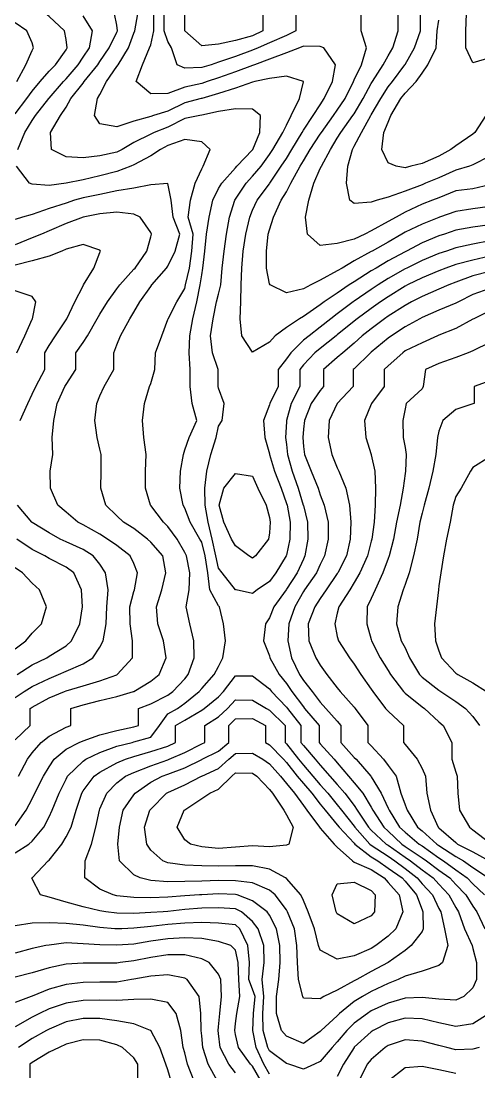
# Model space of a CAD drawing. Header units: inches. Extents: x 450896 to 463247, y 7386701 to 7399440.
# Drawn here: x 457967 to 458759, y 7390413 to 7392230 of the extents above; entities that cross this region are included whole.
import ezdxf

# ---------------------------------------------------------------- set-up
doc = ezdxf.new("R2010")
doc.units = ezdxf.units.IN
doc.header["$MEASUREMENT"] = 0

msp = doc.modelspace()

# ---------------------------------------------------------------- linework, layer by layer
for points, elevation in [([(457957.4, 7392069.1), (457977.6, 7392095.6), (457986.7, 7392108.5), (458000.5, 7392124.9), (458015.9, 7392142.8), (458027.1, 7392154.2), (458045.2, 7392180), (458047.2, 7392183.5), (458045.2, 7392198), (458042.3, 7392212.8), (458015.9, 7392237.2), (458010.2, 7392242), (458010.2, 7392271.3), (457986.7, 7392288.9), (457974.8, 7392300.6), (457958, 7392329.9)], 340), ([(457957.4, 7390792), (457981.1, 7390807), (457986.7, 7390812.1), (458006.5, 7390836.3), (458015.9, 7390854.2), (458021.1, 7390865.6), (458033.3, 7390894.8), (458045.2, 7390918.9), (458047.9, 7390924.1), (458074.5, 7390950.3), (458079.2, 7390953.4), (458103.8, 7390965.4), (458133.1, 7390976.3), (458159.3, 7390982.7), (458162.4, 7390983.4), (458191.7, 7390991.9), (458206.5, 7391012), (458221, 7391031.8), (458237.9, 7391041.3), (458250.2, 7391050.3), (458275.1, 7391070.6), (458279.5, 7391075.7), (458301.2, 7391099.8), (458308.8, 7391113.8), (458316.1, 7391129.1), (458320.7, 7391158.4), (458317.3, 7391187.7), (458310.2, 7391217), (458308.8, 7391218.5), (458293.6, 7391246.3), (458290.3, 7391275.6), (458285.5, 7391304.9), (458279.5, 7391328.5), (458276.6, 7391334.1), (458259.8, 7391363.4), (458250.2, 7391387.5), (458247.7, 7391392.7), (458242, 7391422), (458242.7, 7391451.3), (458248, 7391480.6), (458250.2, 7391488.2), (458258.1, 7391509.9), (458271, 7391539.2), (458263.1, 7391568.4), (458259.6, 7391597.7), (458259.6, 7391627), (458258.1, 7391656.3), (458259.2, 7391685.6), (458264.5, 7391714.9), (458271, 7391744.2), (458277, 7391773.5), (458279.5, 7391790.9), (458281.7, 7391802.7), (458285, 7391832), (458287.7, 7391861.3), (458292.6, 7391890.6), (458298.8, 7391919.9), (458308.8, 7391940.3), (458314.3, 7391949.2), (458338.1, 7391976), (458340.4, 7391978.5), (458367.4, 7392007.1), (458367.9, 7392007.8), (458379.8, 7392037), (458381, 7392066.3), (458367.4, 7392077.1), (458338.1, 7392077.9), (458308.8, 7392073.3), (458279.5, 7392066.9), (458276.6, 7392066.3), (458250.2, 7392061), (458221, 7392046.2), (458197.7, 7392037), (458191.7, 7392034.1), (458162.4, 7392019.8), (458142.2, 7392007.8), (458133.1, 7392002.9), (458103.8, 7391996.6), (458074.5, 7391993.1), (458045.2, 7391995.1), (458020, 7392007.8), (458018.1, 7392037), (458035.6, 7392066.3), (458045.2, 7392080.7), (458053.6, 7392095.6), (458074.5, 7392122.3), (458076.4, 7392124.9), (458100.1, 7392154.2), (458103.8, 7392159.7), (458119.4, 7392183.5), (458133.1, 7392210.2), (458134.3, 7392212.8), (458133.1, 7392222.4), (458128.7, 7392242)], 380), ([(457961.8, 7392007.8), (457973.8, 7392037), (457986.7, 7392057.9), (457992.3, 7392066.3), (458015.2, 7392095.6), (458015.9, 7392096.5), (458040.7, 7392124.9), (458045.2, 7392129.6), (458066.2, 7392154.2), (458074.5, 7392167.1), (458085.5, 7392183.5), (458090.6, 7392212.8), (458074.5, 7392238.6)], 360), ([(458777.4, 7391849.5), (458748.1, 7391843.9), (458718.8, 7391837.4), (458702.7, 7391832), (458689.5, 7391827.8), (458660.3, 7391815.6), (458634, 7391802.7), (458631, 7391801.2), (458601.7, 7391784.5), (458584.3, 7391773.5), (458572.4, 7391765.5), (458543.1, 7391745.3), (458541.5, 7391744.2), (458513.8, 7391723.3), (458502.6, 7391714.9), (458484.5, 7391700.3), (458465.1, 7391685.6), (458455.2, 7391678), (458433.3, 7391656.3), (458426, 7391645.9), (458411.5, 7391627), (458411.5, 7391597.7), (458397.2, 7391568.4), (458396.7, 7391566.2), (458386.1, 7391539.2), (458388.9, 7391509.9), (458396.7, 7391481.6), (458396.8, 7391480.6), (458405.6, 7391451.3), (458416.6, 7391422), (458426, 7391395.9), (458427, 7391392.7), (458432.3, 7391363.4), (458432.1, 7391334.1), (458426, 7391306.1), (458425.6, 7391304.9), (458407.9, 7391275.6), (458396.7, 7391261), (458375.3, 7391246.3), (458367.4, 7391239.8), (458339, 7391246.3), (458338.1, 7391246.5), (458314.7, 7391275.6), (458308.8, 7391284.1), (458304.2, 7391304.9), (458297.5, 7391334.1), (458290.7, 7391363.4), (458285.8, 7391392.7), (458285.1, 7391422), (458288.2, 7391451.3), (458295.3, 7391480.6), (458304.4, 7391509.9), (458308.8, 7391529.2), (458314.9, 7391539.2), (458318.4, 7391568.4), (458308.8, 7391595.2), (458308, 7391597.7), (458308, 7391627), (458298.1, 7391656.3), (458294.9, 7391685.6), (458299.1, 7391714.9), (458305.4, 7391744.2), (458308.8, 7391757.5), (458312.4, 7391773.5), (458315, 7391802.7), (458318.5, 7391832), (458322.4, 7391861.3), (458327.4, 7391890.6), (458337, 7391919.9), (458338.1, 7391921.5), (458356.1, 7391949.2), (458367.4, 7391961.3), (458382.5, 7391978.5), (458396.7, 7391998.8), (458402.4, 7392007.8), (458419.6, 7392037), (458426, 7392049.5), (458434.3, 7392066.3), (458448.3, 7392095.6), (458455.2, 7392124.8), (458455.3, 7392124.9), (458455.2, 7392124.9), (458426, 7392134.1), (458396.7, 7392130.2), (458371.3, 7392124.9), (458367.4, 7392124), (458338.1, 7392113.6), (458308.8, 7392104.6), (458279.5, 7392095.9), (458278.5, 7392095.6), (458250.2, 7392088), (458221, 7392074.1), (458196, 7392066.3), (458191.7, 7392064.8), (458162.4, 7392056.5), (458133.1, 7392046.7), (458103.8, 7392052.2), (458094.2, 7392066.3), (458099.3, 7392095.6), (458103.8, 7392102.9), (458115.2, 7392124.9), (458133.1, 7392151), (458135.1, 7392154.2), (458152.9, 7392183.5), (458162.4, 7392208.9), (458164, 7392212.8), (458169.4, 7392242)], 400), ([(458777.4, 7391877.6), (458748.1, 7391873.6), (458718.8, 7391868), (458699.3, 7391861.3), (458689.5, 7391858.1), (458660.3, 7391846), (458633.2, 7391832), (458631, 7391830.9), (458601.7, 7391815.2), (458580.7, 7391802.7), (458572.4, 7391797.7), (458543.1, 7391779), (458534.6, 7391773.5), (458513.8, 7391759.2), (458491.4, 7391744.2), (458484.5, 7391739.2), (458455.2, 7391718.8), (458448.8, 7391714.9), (458426, 7391699.6), (458406.6, 7391685.6), (458396.7, 7391674.4), (458367.4, 7391657.1), (458349, 7391685.6), (458346, 7391714.9), (458347.1, 7391744.2), (458347.9, 7391773.5), (458348.8, 7391802.7), (458351.1, 7391832), (458355.8, 7391861.3), (458362.7, 7391890.6), (458367.4, 7391902.5), (458375.3, 7391919.9), (458396.7, 7391948.1), (458397.4, 7391949.2), (458417.1, 7391978.5), (458426, 7391992), (458435.3, 7392007.8), (458453.1, 7392037), (458455.2, 7392040.9), (458472.2, 7392066.3), (458484.5, 7392085), (458491.4, 7392095.6), (458505.8, 7392124.9), (458510.9, 7392154.2), (458490.8, 7392183.5), (458484.5, 7392185.8), (458455.2, 7392186), (458448.6, 7392183.5), (458426, 7392174.9), (458396.7, 7392163.9), (458370.9, 7392154.2), (458367.4, 7392152.9), (458338.1, 7392141.7), (458308.8, 7392131.5), (458289.2, 7392124.9), (458279.5, 7392121.7), (458250.2, 7392115.3), (458221, 7392104.2), (458191.7, 7392103.8), (458166.4, 7392124.9), (458177, 7392154.2), (458189.6, 7392183.5), (458191.7, 7392188.4), (458196.6, 7392212.8), (458196.6, 7392242)], 420), ([(458442.2, 7392242), (458442.2, 7392212.8), (458426, 7392204.9), (458396.7, 7392192.1), (458377.3, 7392183.5), (458367.4, 7392179.1), (458338.1, 7392168.1), (458308.8, 7392158.4), (458295.8, 7392154.2), (458279.5, 7392149.2), (458250.2, 7392148), (458237.2, 7392154.2), (458227.1, 7392183.5), (458221, 7392194), (458214.6, 7392212.8), (458214.6, 7392242)], 440), ([(458385.2, 7392242), (458385.2, 7392212.8), (458367.4, 7392204.3), (458338.1, 7392196.2), (458308.8, 7392189.8), (458279.5, 7392186.7), (458250.2, 7392212.6), (458250.2, 7392212.8), (458250.2, 7392242)], 460), ([(458777.4, 7391909.3), (458748.1, 7391904.9), (458718.8, 7391900.4), (458690.6, 7391890.6), (458689.5, 7391890.3), (458660.3, 7391878.3), (458631, 7391864.6), (458625.4, 7391861.3), (458601.7, 7391847.5), (458574.1, 7391832), (458572.4, 7391831), (458543.1, 7391815), (458522, 7391802.7), (458513.8, 7391797.8), (458484.5, 7391781.7), (458467.9, 7391773.5), (458455.2, 7391766.7), (458426, 7391759.6), (458397.7, 7391773.5), (458396.7, 7391775.3), (458391.7, 7391802.7), (458391.7, 7391832), (458394.6, 7391861.3), (458396.7, 7391868.9), (458403.6, 7391890.6), (458417, 7391919.9), (458426, 7391934.5), (458433.7, 7391949.2), (458449.8, 7391978.5), (458455.2, 7391988.2), (458466.9, 7392007.8), (458484.5, 7392034), (458486.5, 7392037), (458507.4, 7392066.3), (458513.8, 7392075.6), (458527.6, 7392095.6), (458541.6, 7392124.9), (458543.1, 7392128.1), (458555.8, 7392154.2), (458564.3, 7392183.5), (458554.9, 7392212.8), (458554.9, 7392242)], 440), ([(458777.4, 7391946.3), (458748.1, 7391939.5), (458718.8, 7391936.2), (458689.5, 7391924.3), (458678.1, 7391919.9), (458660.3, 7391912.8), (458631, 7391899.2), (458615.4, 7391890.6), (458601.7, 7391883.1), (458572.4, 7391867), (458561.6, 7391861.3), (458543.1, 7391852.8), (458513.8, 7391845.3), (458484.5, 7391841.4), (458462.2, 7391861.3), (458458.6, 7391890.6), (458464.5, 7391919.9), (458473, 7391949.2), (458484.5, 7391974.5), (458486.4, 7391978.5), (458502.3, 7392007.8), (458513.8, 7392026.9), (458519.8, 7392037), (458540.9, 7392066.3), (458543.1, 7392069.5), (458558.6, 7392095.6), (458572.4, 7392121.7), (458574.4, 7392124.9), (458593.1, 7392154.2), (458601.7, 7392169.6), (458609.9, 7392183.5), (458618.8, 7392212.8), (458618.8, 7392242)], 460), ([(458777.4, 7391995.9), (458748.1, 7391981), (458742, 7391978.5), (458718.8, 7391971.9), (458689.5, 7391958.6), (458666.5, 7391949.2), (458660.3, 7391946.7), (458631, 7391935.3), (458601.7, 7391924.9), (458582.8, 7391919.9), (458572.4, 7391916.6), (458543.1, 7391914.3), (458535.6, 7391919.9), (458529.5, 7391949.2), (458532.1, 7391978.5), (458540.1, 7392007.8), (458543.1, 7392013.2), (458555.4, 7392037), (458571.8, 7392066.3), (458572.4, 7392067.4), (458588.8, 7392095.6), (458601.7, 7392115.7), (458609, 7392124.9), (458630.7, 7392154.2), (458631, 7392154.7), (458647.5, 7392183.5), (458657.5, 7392212.8), (458657.5, 7392242)], 480), ([(458770.4, 7392066.3), (458751.5, 7392037), (458748.1, 7392034), (458718.8, 7392014.1), (458709.8, 7392007.8), (458689.5, 7391996.3), (458660.3, 7391983.5), (458641.1, 7391978.5), (458631, 7391976), (458615.3, 7391978.5), (458601.7, 7391984.3), (458590.9, 7392007.8), (458594.3, 7392037), (458601.7, 7392055), (458606.6, 7392066.3), (458623.7, 7392095.6), (458631, 7392104.7), (458650.3, 7392124.9), (458660.3, 7392139.3), (458670.5, 7392154.2), (458684.8, 7392183.5), (458686.1, 7392212.8), (458689.5, 7392231.3)], 500), ([(458923.8, 7392230.2), (458894.6, 7392221.9), (458865.3, 7392216), (458838.3, 7392212.8), (458838.3, 7392183.5), (458836, 7392183.1), (458806.7, 7392176.6), (458777.4, 7392166.1), (458748.1, 7392157.5), (458735.9, 7392183.5), (458735.9, 7392212.8), (458737.1, 7392242)], 520), ([(457960, 7392124.9), (457975.7, 7392154.2), (457986.7, 7392179), (457988.9, 7392183.5), (457986.7, 7392192.2), (457977.3, 7392212.8), (457957.4, 7392226.5)], 320), ([(457957.4, 7390838.7), (457976.1, 7390865.6), (457986.7, 7390885.2), (457991.3, 7390894.8), (458006, 7390924.1), (458015.9, 7390940.3), (458024.8, 7390953.4), (458045.2, 7390971.1), (458068.1, 7390982.7), (458074.5, 7390985.3), (458103.8, 7390995.7), (458133.1, 7391003), (458162.4, 7391009.6), (458170.3, 7391012), (458170.3, 7391041.3), (458191.7, 7391049.4), (458221, 7391064.3), (458229.4, 7391070.6), (458250.2, 7391092.6), (458256.4, 7391099.8), (458266.4, 7391129.1), (458265.8, 7391158.4), (458258.9, 7391187.7), (458252.9, 7391217), (458258.1, 7391246.3), (458259.1, 7391275.6), (458253.4, 7391304.9), (458250.2, 7391311), (458236.9, 7391334.1), (458221, 7391356.1), (458213.5, 7391363.4), (458191.7, 7391391.9), (458191, 7391392.7), (458182.5, 7391422), (458182.2, 7391451.3), (458183.5, 7391480.6), (458179.8, 7391509.9), (458177.4, 7391539.2), (458180.7, 7391568.4), (458189.5, 7391597.7), (458191.7, 7391603.3), (458198.3, 7391627), (458199.5, 7391656.3), (458210.4, 7391685.6), (458221, 7391713.7), (458221.4, 7391714.9), (458236.6, 7391744.2), (458250.2, 7391767.3), (458251.5, 7391773.5), (458258.4, 7391802.7), (458262.3, 7391832), (458265, 7391861.3), (458256, 7391890.6), (458260.4, 7391919.9), (458268.3, 7391949.2), (458279.5, 7391973.9), (458282.1, 7391978.5), (458294, 7392007.8), (458279.5, 7392021.1), (458250.2, 7392024.7), (458221, 7392014.3), (458208.2, 7392007.8), (458191.7, 7391996.8), (458162.4, 7391980.9), (458157.1, 7391978.5), (458133.1, 7391969.3), (458103.8, 7391961.8), (458074.5, 7391955.4), (458045.3, 7391949.2), (458045.2, 7391949.2), (458015.9, 7391945.5), (457986.7, 7391947.4), (457981.9, 7391949.2), (457959.4, 7391978.5)], 360), ([(457962.8, 7390924.1), (457978.8, 7390953.4), (457986.7, 7390964.4), (458002.2, 7390982.7), (458015.9, 7390993.3), (458045.2, 7391009.2), (458053.2, 7391012), (458053.2, 7391041.3), (458074.5, 7391047.6), (458103.8, 7391055.1), (458133.1, 7391062.1), (458161.5, 7391070.6), (458162.4, 7391070.9), (458191.7, 7391088.4), (458206.2, 7391099.8), (458218.1, 7391129.1), (458213.4, 7391158.4), (458203.9, 7391187.7), (458201.5, 7391217), (458210.5, 7391246.3), (458217.6, 7391275.6), (458212.1, 7391304.9), (458191.7, 7391328.8), (458185.9, 7391334.1), (458162.4, 7391352.3), (458144.6, 7391363.4), (458133.1, 7391374.1), (458113.8, 7391392.7), (458105, 7391422), (458105.9, 7391451.3), (458106, 7391480.6), (458103.8, 7391489.8), (458099.1, 7391509.9), (458094.9, 7391539.2), (458098.2, 7391568.4), (458103.8, 7391581.5), (458110.9, 7391597.7), (458127.9, 7391627), (458127.9, 7391656.3), (458133.1, 7391669.9), (458139.4, 7391685.6), (458155.5, 7391714.9), (458162.4, 7391726.6), (458172.5, 7391744.2), (458191.7, 7391771), (458193.2, 7391773.5), (458219, 7391802.7), (458221, 7391805.9), (458233.5, 7391832), (458241.7, 7391861.3), (458230.4, 7391890.6), (458227, 7391919.9), (458221, 7391948.8), (458191.7, 7391946.6), (458162.4, 7391940.6), (458133.1, 7391936.2), (458103.8, 7391930), (458074.5, 7391924.1), (458060, 7391919.9), (458045.2, 7391915), (458015.9, 7391905.6), (457986.7, 7391895.4), (457970.1, 7391890.6), (457957.4, 7391886.5)], 340), ([(457957.4, 7390987), (457983.1, 7391012), (457983.1, 7391041.3), (457986.7, 7391043.8), (458015.9, 7391059.5), (458042.3, 7391070.6), (458045.2, 7391071.8), (458074.5, 7391080.3), (458103.8, 7391089.2), (458133.1, 7391099.6), (458133.5, 7391099.8), (458160, 7391129.1), (458160.1, 7391158.4), (458156, 7391187.7), (458155.4, 7391217), (458162.4, 7391243.7), (458163.2, 7391246.3), (458168.5, 7391275.6), (458162.4, 7391291.7), (458156.2, 7391304.9), (458133.1, 7391323.1), (458117, 7391334.1), (458103.8, 7391342.5), (458074.5, 7391359), (458065.7, 7391363.4), (458045.2, 7391380.6), (458031.1, 7391392.7), (458018.2, 7391422), (458018, 7391451.3), (458022.1, 7391480.6), (458021.3, 7391509.9), (458024.1, 7391539.2), (458030, 7391568.4), (458043.2, 7391597.7), (458045.2, 7391601.4), (458061.8, 7391627), (458061.8, 7391656.3), (458074.5, 7391673.7), (458082.3, 7391685.6), (458099.2, 7391714.9), (458103.8, 7391722.8), (458116.8, 7391744.2), (458133.1, 7391766.9), (458138.1, 7391773.5), (458162.4, 7391800.5), (458164.3, 7391802.7), (458184.9, 7391832), (458191.7, 7391856.8), (458192.8, 7391861.3), (458191.7, 7391864.2), (458173, 7391890.6), (458162.4, 7391895.8), (458133.1, 7391899.3), (458103.8, 7391896.4), (458074.6, 7391890.6), (458074.5, 7391890.6), (458045.2, 7391879.5), (458015.9, 7391867.2), (458002.5, 7391861.3), (457986.7, 7391854.6), (457957.4, 7391842.6)], 320), ([(457966, 7391539.2), (457978.9, 7391568.4), (457986.7, 7391584.9), (457992.8, 7391597.7), (458008.4, 7391627), (458008.4, 7391656.3), (458015.9, 7391668.6), (458027.1, 7391685.6), (458045.2, 7391712.9), (458046.5, 7391714.9), (458060.6, 7391744.2), (458074.5, 7391771.7), (458075.6, 7391773.5), (458093, 7391802.7), (458103.8, 7391829.6), (458104.8, 7391832), (458103.8, 7391833.3), (458074.5, 7391843.1), (458045.2, 7391835), (458038, 7391832), (458015.9, 7391822.9), (457986.7, 7391815.3), (457957.4, 7391807.7)], 300), ([(458777.4, 7391823.2), (458748.1, 7391816.2), (458718.8, 7391809), (458701.6, 7391802.7), (458689.5, 7391797.9), (458660.3, 7391785.5), (458635.2, 7391773.5), (458631, 7391771.3), (458601.7, 7391753), (458588.4, 7391744.2), (458572.4, 7391732.9), (458547.9, 7391714.9), (458543.1, 7391711), (458513.8, 7391687.3), (458511.7, 7391685.6), (458484.5, 7391663.8), (458475, 7391656.3), (458455.2, 7391635.6), (458448.9, 7391627), (458448.9, 7391597.7), (458433.9, 7391568.4), (458426.1, 7391539.2), (458426, 7391536.6), (458424.4, 7391509.9), (458426, 7391497.4), (458427.8, 7391480.6), (458435.9, 7391451.3), (458446.2, 7391422), (458455.1, 7391392.7), (458455.2, 7391392.1), (458462.5, 7391363.4), (458463.2, 7391334.1), (458457.8, 7391304.9), (458455.2, 7391299.2), (458444.5, 7391275.6), (458426, 7391247.3), (458425.2, 7391246.3), (458404.4, 7391217), (458396.7, 7391197.9), (458390, 7391187.7), (458386.3, 7391158.4), (458396.7, 7391132.2), (458397.4, 7391129.1), (458413.6, 7391099.8), (458426, 7391084.2), (458435.2, 7391070.6), (458455.2, 7391043.9), (458457.4, 7391041.3), (458482.5, 7391012), (458482.5, 7390982.7), (458484.5, 7390980.3), (458508.4, 7390953.4), (458513.8, 7390947.2), (458533, 7390924.1), (458543.1, 7390912.5), (458558, 7390894.8), (458572.4, 7390870.6), (458575.1, 7390865.6), (458594.2, 7390836.3), (458601.7, 7390829.4), (458625.3, 7390807), (458631, 7390802.9), (458660.3, 7390783.2), (458668, 7390777.7), (458689.5, 7390762), (458708.1, 7390748.4), (458718.8, 7390736.9), (458736, 7390719.1), (458748.1, 7390699.4), (458754.7, 7390689.8), (458768.9, 7390660.5)], 380), ([(458777.4, 7391796.7), (458748.1, 7391788.9), (458718.8, 7391778.1), (458706.7, 7391773.5), (458689.5, 7391766.3), (458660.3, 7391753.6), (458642, 7391744.2), (458631, 7391738), (458601.7, 7391719.4), (458595.2, 7391714.9), (458572.4, 7391697.8), (458557, 7391685.6), (458543.1, 7391672.8), (458523.6, 7391656.3), (458513.8, 7391647.9), (458490.2, 7391627), (458490.2, 7391597.7), (458484.5, 7391591.2), (458468.5, 7391568.4), (458457, 7391539.2), (458455.2, 7391524.2), (458454, 7391509.9), (458455.2, 7391494.4), (458456.9, 7391480.6), (458468.6, 7391451.3), (458480.8, 7391422), (458484.5, 7391410.4), (458491.1, 7391392.7), (458498, 7391363.4), (458498.2, 7391334.1), (458492, 7391304.9), (458484.5, 7391289.9), (458478, 7391275.6), (458457, 7391246.3), (458455.2, 7391243.6), (458440.2, 7391217), (458429.9, 7391187.7), (458428.2, 7391158.4), (458434.5, 7391129.1), (458448.5, 7391099.8), (458455.2, 7391089.6), (458470.5, 7391070.6), (458484.5, 7391052.4), (458494.1, 7391041.3), (458513.8, 7391019.4), (458519.9, 7391012), (458519.9, 7390982.7), (458543.1, 7390956.7), (458546.2, 7390953.4), (458571.6, 7390924.1), (458572.4, 7390923.2), (458589.5, 7390894.8), (458601.7, 7390869), (458603.3, 7390865.6), (458621.5, 7390836.3), (458631, 7390827.3), (458655.3, 7390807), (458660.3, 7390803.7), (458689.5, 7390783.1), (458697.6, 7390777.7), (458718.8, 7390762.6), (458738.1, 7390748.4), (458748.1, 7390738), (458768.3, 7390719.1)], 360), ([(457960.4, 7391656.3), (457974, 7391685.6), (457986.7, 7391714), (457987.1, 7391714.9), (457993, 7391744.2), (457986.7, 7391753.6), (457957.4, 7391763.4)], 280), ([(458777.4, 7391767.5), (458748.1, 7391756.7), (458723, 7391744.2), (458718.8, 7391741.8), (458689.5, 7391729.7), (458660.3, 7391717), (458656.3, 7391714.9), (458631, 7391701.2), (458607.3, 7391685.6), (458601.7, 7391681.5), (458572.4, 7391657.2), (458571.4, 7391656.3), (458543.1, 7391628.4), (458541.5, 7391627), (458541.5, 7391597.7), (458513.8, 7391568.6), (458513.6, 7391568.4), (458499.9, 7391539.2), (458497.9, 7391509.9), (458504.5, 7391480.6), (458513.8, 7391457.4), (458516.6, 7391451.3), (458528.5, 7391422), (458535, 7391392.7), (458537.3, 7391363.4), (458536, 7391334.1), (458529.6, 7391304.9), (458514.5, 7391275.6), (458513.8, 7391274.5), (458494.5, 7391246.3), (458484.5, 7391231.3), (458475.3, 7391217), (458463.4, 7391187.7), (458464.9, 7391158.4), (458476.9, 7391129.1), (458484.5, 7391116.3), (458495.9, 7391099.8), (458513.8, 7391076.8), (458518.8, 7391070.6), (458543.1, 7391043.6), (458544.9, 7391041.3), (458566.7, 7391012), (458566.7, 7390982.7), (458572.4, 7390976.6), (458593.7, 7390953.4), (458601.7, 7390943), (458615.3, 7390924.1), (458623.8, 7390894.8), (458631, 7390874.9), (458634.5, 7390865.6), (458652.4, 7390836.3), (458660.3, 7390829.7), (458685.9, 7390807), (458689.5, 7390804.4), (458718.8, 7390785.3), (458731.8, 7390777.7), (458748.1, 7390766.5), (458775, 7390748.4)], 340), ([(458777.4, 7391728.9), (458749.6, 7391714.9), (458748.1, 7391714), (458718.8, 7391698), (458689.5, 7391686.7), (458687, 7391685.6), (458660.3, 7391673.6), (458631, 7391659.3), (458626.9, 7391656.3), (458601.7, 7391633.8), (458594.9, 7391627), (458594.9, 7391597.7), (458572.7, 7391568.4), (458572.4, 7391567.5), (458561.1, 7391539.2), (458563.1, 7391509.9), (458572.1, 7391480.6), (458572.4, 7391479.6), (458578.5, 7391451.3), (458580.1, 7391422), (458579.5, 7391392.7), (458577.4, 7391363.4), (458573.3, 7391334.1), (458572.4, 7391330.6), (458565.9, 7391304.9), (458552.5, 7391275.6), (458543.1, 7391258.9), (458535.2, 7391246.3), (458516.2, 7391217), (458513.8, 7391206.1), (458509.4, 7391187.7), (458513.8, 7391166), (458515.7, 7391158.4), (458534.7, 7391129.1), (458543.1, 7391118), (458554.6, 7391099.8), (458572.4, 7391074.7), (458575.2, 7391070.6), (458597.4, 7391041.3), (458601.7, 7391036.4), (458628, 7391012), (458628, 7390982.7), (458631, 7390979.3), (458652.1, 7390953.4), (458660.3, 7390937.4), (458666.3, 7390924.1), (458668.8, 7390894.8), (458674.8, 7390865.6), (458688.2, 7390836.3), (458689.5, 7390835.1), (458718.8, 7390809.4), (458721.8, 7390807), (458748.1, 7390793.2), (458776.2, 7390777.7)], 320), ([(458777.4, 7391673.9), (458748.1, 7391659.5), (458740.2, 7391656.3), (458718.8, 7391647.9), (458689.5, 7391637.5), (458666.3, 7391627), (458662.4, 7391597.7), (458660.3, 7391594.1), (458632.9, 7391568.4), (458631, 7391559.4), (458627.1, 7391539.2), (458627.9, 7391509.9), (458631, 7391492.5), (458632.6, 7391480.6), (458631.4, 7391451.3), (458631, 7391447.4), (458627.8, 7391422), (458622.7, 7391392.7), (458616.2, 7391363.4), (458610.7, 7391334.1), (458603.3, 7391304.9), (458601.7, 7391300.3), (458592.7, 7391275.6), (458579, 7391246.3), (458572.4, 7391231.3), (458565.3, 7391217), (458564.7, 7391187.7), (458572.4, 7391160.3), (458572.9, 7391158.4), (458588, 7391129.1), (458601.7, 7391107), (458606, 7391099.8), (458628.2, 7391070.6), (458631, 7391067.5), (458660.3, 7391044.3), (458664.4, 7391041.3), (458689.5, 7391018.2), (458696.6, 7391012), (458711.5, 7390982.7), (458711.5, 7390953.4), (458718.8, 7390931.3), (458720.8, 7390924.1), (458721.9, 7390894.8), (458724.9, 7390865.6), (458742.2, 7390836.3), (458748.1, 7390831.5), (458777.4, 7390809.1)], 300), ([(458777.4, 7391607.4), (458750.2, 7391597.7), (458750.2, 7391568.4), (458748.1, 7391567.7), (458718.8, 7391558), (458696.3, 7391539.2), (458689.5, 7391520.7), (458686.9, 7391509.9), (458683.9, 7391480.6), (458678.8, 7391451.3), (458672, 7391422), (458663.7, 7391392.7), (458660.3, 7391379.2), (458656.6, 7391363.4), (458651.6, 7391334.1), (458645.6, 7391304.9), (458638.2, 7391275.6), (458631, 7391255.7), (458627.4, 7391246.3), (458618.2, 7391217), (458616.1, 7391187.7), (458624.4, 7391158.4), (458631, 7391146.1), (458638.6, 7391129.1), (458655.9, 7391099.8), (458660.3, 7391095.4), (458689.5, 7391072.7), (458692.6, 7391070.6), (458718.8, 7391053.1), (458735.4, 7391041.3), (458748.1, 7391027.3), (458759.5, 7391012)], 280), ([(458777.4, 7391476.4), (458748.1, 7391457.8), (458744, 7391451.3), (458728.1, 7391422), (458718.8, 7391407.6), (458714.2, 7391392.7), (458708.6, 7391363.4), (458702.6, 7391334.1), (458697.2, 7391304.9), (458693, 7391275.6), (458689.5, 7391253.5), (458688.4, 7391246.3), (458685.1, 7391217), (458682, 7391187.7), (458683.7, 7391158.4), (458689.5, 7391140.8), (458693.7, 7391129.1), (458718.8, 7391102.4), (458722.1, 7391099.8), (458748.1, 7391085.6), (458771.9, 7391070.6)], 260), ([(458372.7, 7391304.9), (458367.4, 7391301.4), (458360.8, 7391304.9), (458338.1, 7391322.3), (458331, 7391334.1), (458317.5, 7391363.4), (458309.6, 7391392.7), (458317.5, 7391422), (458338.1, 7391447.7), (458367.4, 7391442.7), (458376.8, 7391422), (458390.9, 7391392.7), (458396.7, 7391371.2), (458397.9, 7391363.4), (458396.7, 7391345), (458395.1, 7391334.1), (458372.7, 7391304.9)], 420), ([(457957.4, 7391060.3), (457972.6, 7391070.6), (457986.7, 7391079.2), (458015.9, 7391093.2), (458031.9, 7391099.8), (458045.2, 7391105.8), (458074.5, 7391118.3), (458091.4, 7391129.1), (458103.8, 7391147.4), (458109.3, 7391158.4), (458114.5, 7391187.7), (458115.9, 7391217), (458118.2, 7391246.3), (458113.5, 7391275.6), (458103.8, 7391291), (458092.1, 7391304.9), (458074.5, 7391316.1), (458045.2, 7391329.3), (458035.2, 7391334.1), (458015.9, 7391344.7), (457986.7, 7391362.8), (457985.8, 7391363.4), (457961.3, 7391392.7)], 300), ([(457960.5, 7391099.8), (457986.7, 7391116.6), (458012, 7391129.1), (458015.9, 7391131.6), (458045.2, 7391149.7), (458054.5, 7391158.4), (458068.7, 7391187.7), (458073.7, 7391217), (458071.7, 7391246.3), (458058.5, 7391275.6), (458045.2, 7391285.5), (458015.9, 7391300.4), (458008.6, 7391304.9), (457986.7, 7391316.1), (457959.9, 7391334.1)], 280), ([(457957.4, 7391144.2), (457975.9, 7391158.4), (457986.7, 7391171.2), (458002.6, 7391187.7), (458011.5, 7391217), (457999.5, 7391246.3), (457986.7, 7391257.9), (457969.7, 7391275.6), (457957.4, 7391284.7)], 260), ([(458474.7, 7390426.2), (458455.2, 7390417.7), (458430.3, 7390426.2), (458426, 7390427.6), (458396.7, 7390449.6), (458393.9, 7390455.5), (458386, 7390484.8), (458385, 7390514.1), (458386.7, 7390543.4), (458384.1, 7390572.7), (458387.7, 7390602), (458386.9, 7390631.3), (458377.2, 7390660.5), (458367.4, 7390673.1), (458348.3, 7390689.8), (458338.1, 7390695.2), (458308.8, 7390696.9), (458279.5, 7390696.1), (458250.2, 7390694), (458221, 7390690.3), (458213.2, 7390689.8), (458191.7, 7390688.6), (458162.4, 7390686.8), (458133.1, 7390687.3), (458113.7, 7390689.8), (458103.8, 7390691.4), (458074.5, 7390698.3), (458045.2, 7390706.5), (458015.9, 7390715.2), (458001.1, 7390719.1), (457986.7, 7390746.8), (457985.8, 7390748.4), (457986.7, 7390748.8), (458014.2, 7390777.7), (458015.9, 7390779.2), (458037.8, 7390807), (458045.2, 7390819.2), (458054.2, 7390836.3), (458062.9, 7390865.6), (458072.3, 7390894.8), (458074.5, 7390898.7), (458093.9, 7390924.1), (458103.8, 7390931.2), (458133.1, 7390947.3), (458148.1, 7390953.4), (458162.4, 7390958.1), (458191.7, 7390967), (458221, 7390976.4), (458234.2, 7390982.7), (458234.2, 7391012), (458250.2, 7391020.8), (458279.5, 7391038.5), (458283.7, 7391041.3), (458308.8, 7391061.7), (458317.2, 7391070.6), (458338.1, 7391098), (458367.4, 7391097.7), (458396.7, 7391075.1), (458400.3, 7391070.6), (458426, 7391043.7), (458427.9, 7391041.3), (458451.1, 7391012), (458451.1, 7390982.7), (458455.2, 7390977.2), (458475.8, 7390953.4), (458484.5, 7390943.3), (458501.2, 7390924.1), (458513.8, 7390909.6), (458526.7, 7390894.8), (458543.1, 7390873.6), (458548.4, 7390865.6), (458567.6, 7390836.3), (458572.4, 7390830.8), (458598.5, 7390807), (458601.7, 7390804.9), (458631, 7390784.2), (458640.4, 7390777.7), (458660.3, 7390762.4), (458679.3, 7390748.4), (458689.5, 7390737.6), (458706.7, 7390719.1), (458718.8, 7390697), (458723.1, 7390689.8), (458733.6, 7390660.5), (458747, 7390631.3), (458748.1, 7390626.4), (458754.2, 7390602), (458754.6, 7390572.7), (458748.1, 7390558.3), (458732.4, 7390543.4), (458718.8, 7390537), (458689.5, 7390538.8), (458660.3, 7390541.9), (458631, 7390540.5), (458601.7, 7390532), (458572.4, 7390518.5), (458565.8, 7390514.1), (458543.1, 7390497.3), (458530.1, 7390484.8), (458513.8, 7390465), (458505, 7390455.5), (458484.5, 7390431.3), (458474.7, 7390426.2)], 400), ([(458486.1, 7390484.8), (458484.5, 7390483.1), (458455.2, 7390462), (458426, 7390474.8), (458417.4, 7390484.8), (458408.7, 7390514.1), (458408.9, 7390543.4), (458412.6, 7390572.7), (458415.1, 7390602), (458414.8, 7390631.3), (458408.6, 7390660.5), (458396.7, 7390683.8), (458392.4, 7390689.8), (458367.4, 7390708.7), (458341.1, 7390719.1), (458338.1, 7390720), (458308.8, 7390720.6), (458279.5, 7390719.4), (458275.5, 7390719.1), (458250.2, 7390717.2), (458221, 7390714.9), (458191.7, 7390713.9), (458162.4, 7390714.6), (458133.1, 7390717.6), (458126.7, 7390719.1), (458103.8, 7390729.2), (458077.5, 7390748.4), (458078.1, 7390777.7), (458089, 7390807), (458096.8, 7390836.3), (458102.9, 7390865.6), (458103.8, 7390867.9), (458115.9, 7390894.8), (458133.1, 7390912.5), (458148, 7390924.1), (458162.4, 7390930.9), (458191.7, 7390942.2), (458221, 7390952.4), (458223.5, 7390953.4), (458250.2, 7390965.2), (458279.5, 7390980), (458284.8, 7390982.7), (458284.8, 7391012), (458308.8, 7391026.7), (458324.1, 7391041.3), (458338.1, 7391056.1), (458367.4, 7391055.5), (458391.3, 7391041.3), (458396.7, 7391038.6), (458423.7, 7391012), (458423.7, 7390982.7), (458426, 7390980.4), (458447, 7390953.4), (458455.2, 7390943.1), (458471.8, 7390924.1), (458484.5, 7390909.5), (458497.4, 7390894.8), (458513.8, 7390874.7), (458521.2, 7390865.6), (458543.1, 7390838.1), (458544.4, 7390836.3), (458570.2, 7390807), (458572.4, 7390805.2), (458601.7, 7390785.7), (458613.1, 7390777.7), (458631, 7390764.8), (458651.8, 7390748.4), (458660.3, 7390738.4), (458678.4, 7390719.1), (458689.5, 7390695.7), (458692.6, 7390689.8), (458699, 7390660.5), (458704.9, 7390631.3), (458695.6, 7390602), (458689.5, 7390597), (458660.3, 7390587.3), (458631, 7390578.5), (458618.8, 7390572.7), (458601.7, 7390565.8), (458572.4, 7390552.1), (458557.1, 7390543.4), (458543.1, 7390534.6), (458517.9, 7390514.1), (458513.8, 7390510.2), (458486.1, 7390484.8)], 420), ([(458490.6, 7390543.4), (458484.5, 7390539.6), (458455.2, 7390540.7), (458454, 7390543.4), (458446.9, 7390572.7), (458445.2, 7390602), (458443.8, 7390631.3), (458439.6, 7390660.5), (458427.9, 7390689.8), (458426, 7390693.1), (458406.7, 7390719.1), (458396.7, 7390727.5), (458367.4, 7390739.7), (458338.1, 7390743.6), (458308.8, 7390743.9), (458279.5, 7390743), (458250.2, 7390742.1), (458221, 7390741.4), (458191.7, 7390743.7), (458173.3, 7390748.4), (458162.4, 7390753.9), (458137.4, 7390777.7), (458134.4, 7390807), (458137.6, 7390836.3), (458144.1, 7390865.6), (458162.4, 7390892.2), (458164.5, 7390894.8), (458191.7, 7390913.7), (458211.5, 7390924.1), (458221, 7390927.7), (458250.2, 7390938.7), (458279.5, 7390952.9), (458280.5, 7390953.4), (458308.8, 7390967.4), (458326.2, 7390982.7), (458326.2, 7391012), (458338.1, 7391023.4), (458367.4, 7391023.7), (458389.6, 7391012), (458389.6, 7390982.7), (458396.7, 7390978.6), (458420.9, 7390953.4), (458426, 7390947.7), (458444.6, 7390924.1), (458455.2, 7390911.5), (458469.7, 7390894.8), (458484.5, 7390875.6), (458492.6, 7390865.6), (458513.8, 7390840.1), (458516.9, 7390836.3), (458543.1, 7390808.4), (458544.4, 7390807), (458572.4, 7390785.1), (458583.6, 7390777.7), (458601.7, 7390765.3), (458625.7, 7390748.4), (458631, 7390742.6), (458650.4, 7390719.1), (458660.3, 7390693.5), (458661.8, 7390689.8), (458662.3, 7390660.5), (458660.3, 7390656), (458641.4, 7390631.3), (458631, 7390623), (458601.8, 7390602), (458601.7, 7390601.9), (458572.4, 7390586.7), (458547.6, 7390572.7), (458543.1, 7390570.2), (458513.8, 7390554.6), (458490.6, 7390543.4)], 440), ([(458580.2, 7390631.3), (458572.4, 7390626.4), (458543.1, 7390613.9), (458513.8, 7390607.9), (458484.5, 7390623.4), (458481.2, 7390631.3), (458474.7, 7390660.5), (458463.5, 7390689.8), (458455.2, 7390709.2), (458450.6, 7390719.1), (458426, 7390747.2), (458424.5, 7390748.4), (458396.7, 7390763.3), (458367.4, 7390769.3), (458338.1, 7390769.5), (458308.8, 7390768.7), (458279.5, 7390769), (458250.2, 7390770.3), (458221, 7390774.6), (458212.5, 7390777.7), (458191.7, 7390796.2), (458184.6, 7390807), (458180.9, 7390836.3), (458190.1, 7390865.6), (458191.7, 7390867.4), (458218.7, 7390894.8), (458221, 7390896.1), (458250.2, 7390909.1), (458279.3, 7390924.1), (458279.5, 7390924.2), (458308.8, 7390937.6), (458326.5, 7390953.4), (458338.1, 7390963.6), (458367.4, 7390964.1), (458385.4, 7390953.4), (458396.7, 7390945.6), (458415.8, 7390924.1), (458426, 7390911.7), (458439.7, 7390894.8), (458455.2, 7390873.4), (458461, 7390865.6), (458483.1, 7390836.3), (458484.5, 7390834.3), (458508.4, 7390807), (458513.8, 7390801.8), (458539.9, 7390777.7), (458543.1, 7390775.8), (458572.4, 7390762.9), (458594.6, 7390748.4), (458601.7, 7390740.6), (458620.7, 7390719.1), (458627.2, 7390689.8), (458614.7, 7390660.5), (458601.7, 7390647.5), (458580.2, 7390631.3)], 460), ([(458429.9, 7390807), (458426, 7390804.9), (458396.7, 7390802.1), (458367.4, 7390803.6), (458338.1, 7390801.3), (458308.8, 7390799.3), (458279.5, 7390802.2), (458260.4, 7390807), (458250.2, 7390814.5), (458236.9, 7390836.3), (458249.5, 7390865.6), (458250.2, 7390866.1), (458279.5, 7390885.4), (458293.8, 7390894.8), (458308.8, 7390901.8), (458331.7, 7390924.1), (458338.1, 7390929.8), (458367.4, 7390929.3), (458374.9, 7390924.1), (458396.7, 7390901.4), (458401.6, 7390894.8), (458421.7, 7390865.6), (458426, 7390857.7), (458437.4, 7390836.3), (458429.9, 7390807)], 480), ([(458578, 7390689.8), (458572.4, 7390682.8), (458543.1, 7390669.2), (458513.8, 7390686.1), (458511.8, 7390689.8), (458504.8, 7390719.1), (458513.8, 7390738), (458543.1, 7390741.2), (458572.4, 7390726.8), (458579.1, 7390719.1), (458578, 7390689.8)], 480), ([(458396.7, 7390409.4), (458387, 7390426.2), (458373.8, 7390455.5), (458367.8, 7390484.8), (458368.8, 7390514.1), (458371.8, 7390543.4), (458367.4, 7390556), (458360.7, 7390572.7), (458362.1, 7390602), (458359.5, 7390631.3), (458345.4, 7390660.5), (458338.1, 7390667.2), (458308.8, 7390670.4), (458279.5, 7390671.5), (458250.2, 7390670.4), (458221, 7390667.6), (458191.7, 7390664.6), (458162.4, 7390661.3), (458141.6, 7390660.5), (458133.1, 7390660.2), (458129.4, 7390660.5), (458103.8, 7390662.8), (458074.5, 7390666.7), (458045.2, 7390669.5), (458015.9, 7390670.5), (457986.7, 7390670.1), (457957.4, 7390665.7)], 380), ([(458382.1, 7390397), (458367.4, 7390423), (458364.1, 7390426.2), (458343.3, 7390455.5), (458338.1, 7390477.6), (458336.7, 7390484.8), (458338.1, 7390496.6), (458340.2, 7390514.1), (458345.6, 7390543.4), (458343.8, 7390572.7), (458342.7, 7390602), (458338.1, 7390623.7), (458330, 7390631.3), (458308.8, 7390638.7), (458279.5, 7390643.8), (458250.2, 7390645), (458221, 7390643.2), (458191.7, 7390639.1), (458162.4, 7390633.9), (458133.1, 7390632.1), (458103.8, 7390632.8), (458074.5, 7390634.7), (458045.2, 7390636.1), (458015.9, 7390632.3), (458010.4, 7390631.3), (457986.7, 7390626.2), (457957.4, 7390618.4)], 360), ([(458338.1, 7390411.2), (458326.5, 7390426.2), (458311.7, 7390455.5), (458308.8, 7390479.5), (458308.2, 7390484.8), (458308.8, 7390490.9), (458311.1, 7390514.1), (458313.5, 7390543.4), (458312.7, 7390572.7), (458308.8, 7390582), (458292.6, 7390602), (458279.5, 7390608.7), (458250.2, 7390615.2), (458221, 7390615.2), (458191.7, 7390610.8), (458162.4, 7390605.2), (458138.9, 7390602), (458133.1, 7390601), (458103.8, 7390600.9), (458074.5, 7390601.2), (458045.2, 7390599.2), (458015.9, 7390592.9), (457986.7, 7390584.2), (457957.4, 7390576.7)], 340), ([(458307.1, 7390397), (458290.8, 7390426.2), (458281.7, 7390455.5), (458279.5, 7390475.5), (458278.4, 7390484.8), (458277.9, 7390514.1), (458275, 7390543.4), (458254.4, 7390572.7), (458250.2, 7390575), (458221, 7390580.9), (458191.7, 7390578.7), (458162.4, 7390573.5), (458158, 7390572.7), (458133.1, 7390568.2), (458103.8, 7390568.3), (458074.5, 7390567.7), (458045.2, 7390564.3), (458015.9, 7390555.9), (457986.7, 7390544.1), (457984.8, 7390543.4), (457957.4, 7390533)], 320), ([(458266.5, 7390397), (458255.1, 7390426.2), (458250.2, 7390445.9), (458247.7, 7390455.5), (458243.4, 7390484.8), (458235.3, 7390514.1), (458221, 7390533.1), (458191.7, 7390538.6), (458162.4, 7390538.2), (458133.1, 7390536.2), (458103.8, 7390537.1), (458074.5, 7390536.7), (458045.2, 7390532), (458015.9, 7390521.8), (457999.4, 7390514.1), (457986.7, 7390507.7), (457957.4, 7390490.9)], 300), ([(458226.9, 7390397), (458221, 7390416.7), (458217.6, 7390426.2), (458207, 7390455.5), (458191.7, 7390484.4), (458191.2, 7390484.8), (458162.4, 7390495.9), (458133.1, 7390501.1), (458103.8, 7390505.4), (458074.5, 7390505.6), (458045.2, 7390499.8), (458015.9, 7390487.2), (458011.5, 7390484.8), (457986.7, 7390470.6), (457962.8, 7390455.5)], 280), ([(458776.3, 7390514.1), (458748.1, 7390496), (458718.8, 7390491.3), (458689.5, 7390497.8), (458660.3, 7390504.6), (458631, 7390506.2), (458601.7, 7390498), (458576, 7390484.8), (458572.4, 7390482.6), (458543.1, 7390455.7), (458542.9, 7390455.5), (458524.4, 7390426.2), (458513.8, 7390405.3)], 380), ([(458169.2, 7390397), (458169.2, 7390426.2), (458162.4, 7390437.3), (458142.7, 7390455.5), (458133.1, 7390459.9), (458103.8, 7390467.7), (458074.5, 7390468.6), (458045.2, 7390461.2), (458033.4, 7390455.5), (458015.9, 7390446.9), (457986.7, 7390429.1), (457982.5, 7390426.2), (457982.5, 7390397)], 260), ([(458759.1, 7390455.5), (458748.1, 7390452.2), (458718.8, 7390451.4), (458702.8, 7390455.5), (458689.5, 7390458.8), (458660.3, 7390466), (458631, 7390468.4), (458601.7, 7390458.6), (458596.8, 7390455.5), (458572.4, 7390434.7), (458565.7, 7390426.2), (458551, 7390397)], 360), ([(458718.8, 7390410.1), (458689.5, 7390416.5), (458660.3, 7390422.2), (458631, 7390419.9), (458601.7, 7390397.3)], 340)]:
    msp.add_lwpolyline(points, dxfattribs=dict(elevation=elevation))

doc.saveas('drawing.dxf')
